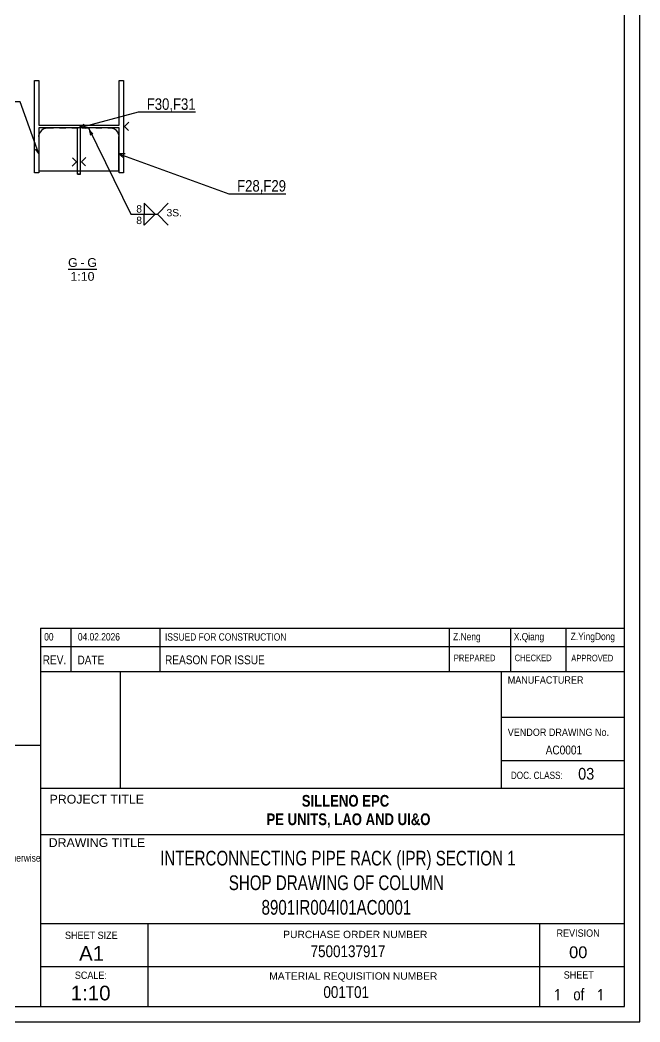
# Model space of a CAD drawing. Header units: millimetres. Extents: x -222 to 619, y -24 to 570.
# Drawn here: x 417.1 to 618.8, y -24.2 to 301.6 of the extents above; entities that cross this region are included whole.
import ezdxf

# ---------------------------------------------------------------- set-up
doc = ezdxf.new("R2010")
doc.units = ezdxf.units.MM
doc.linetypes.add('DXK_LINE_DOT2', pattern=[3.9198, 1.9599, -1.9599])
doc.layers.add('WELD_LABELS', color=5, linetype='Continuous')
doc.styles.add('Arial', font='ARIAL.TTF', dxfattribs={"height": 0.2})
doc.styles.add('Arial Bold', font='ARIALBD.TTF', dxfattribs={"height": 0.2})
doc.styles.add('Arial Narrow', font='ARIALN.TTF', dxfattribs={"height": 0.2})
doc.styles.add('segoeuil', font='', dxfattribs={"height": 0.2})
doc.styles.get('segoeuil').set_extended_font_data('segoeuil')

# ---------------------------------------------------------------- blocks, each defined once
blk = doc.blocks.new('Unknown-43704914-2219')
at = {"color": 5, "linetype": 'Continuous'}
for p, q in [((618.77, -24.17), (618.77, 569.83)), ((613.77, -19.17), (613.77, 564.83)), ((-217.23, -19.17), (613.77, -19.17)), ((-222.23, -24.17), (618.77, -24.17))]:
    blk.add_line(p, q, dxfattribs=at)
blk = doc.blocks.new('Unknown-43704914-16 - 5475')
at = {"color": 6, "linetype": 'Continuous'}
blk.add_line((432.77, 220.57), (442.13, 220.57), dxfattribs=at)
at = {"color": 0, "linetype": 'Continuous'}
blk.add_wipeout([(435.89, 221.32), (435.89, 224.32), (432.77, 224.32), (432.77, 221.32)], dxfattribs=at)
blk.add_wipeout([(438.12, 221.32), (438.12, 224.32), (436.79, 224.32), (436.79, 221.32)], dxfattribs=at)
blk.add_wipeout([(442.13, 221.32), (442.13, 224.32), (439.02, 224.32), (439.02, 221.32)], dxfattribs=at)
at = {"color": 6, "linetype": 'Continuous', "style": 'Arial'}
blk.add_text('-', height=2.87, dxfattribs=at).set_placement((436.79, 221.32))
at = {"color": 0, "linetype": 'Continuous'}
blk.add_wipeout([(441.34, 216.82), (441.34, 219.82), (433.56, 219.82), (433.56, 216.82)], dxfattribs=at)
at = {"color": 6, "linetype": 'Continuous', "style": 'Arial'}
for s, height, p in [('G', 2.87, (432.77, 221.32)), ('G', 2.87, (439.02, 221.32)), ('1:10', 2.865, (433.56, 216.82))]:
    blk.add_text(s, height=height, dxfattribs=at).set_placement(p)
blk = doc.blocks.new('Part-43704914-5485 - 5475')
at = {"color": 7, "linetype": 'DXK_LINE_DOT2'}
for p, q in [((435.81, 251.54), (435.81, 266.54)), ((436.81, 266.54), (435.81, 266.54)), ((436.81, 251.54), (436.81, 266.54)), ((436.81, 251.54), (435.81, 251.54))]:
    blk.add_line(p, q, dxfattribs=at)
at = {"color": 2, "linetype": 'Continuous'}
for p, q in [((435.81, 251.54), (435.81, 266.54)), ((436.81, 266.54), (435.81, 266.54)), ((436.81, 251.54), (436.81, 266.54)), ((435.51, 255.54), (434.11, 254.14)), ((435.51, 255.54), (434.21, 256.84)), ((437.11, 255.54), (438.51, 256.94)), ((437.11, 255.54), (438.41, 254.24)), ((435.81, 251.54), (436.81, 251.54))]:
    blk.add_line(p, q, dxfattribs=at)
blk = doc.blocks.new('Part-43704914-5488 - 5475')
at = {"color": 2, "linetype": 'Continuous'}
for p, q in [((423.31, 263.74), (423.41, 264.46)), ((425.39, 266.44), (426.11, 266.54)), ((446.51, 266.54), (447.24, 266.44)), ((449.22, 264.46), (449.31, 263.74)), ((423.31, 263.74), (423.31, 252.54)), ((449.31, 252.54), (449.31, 263.74)), ((423.31, 252.54), (435.81, 252.54)), ((436.81, 252.54), (449.31, 252.54))]:
    blk.add_line(p, q, dxfattribs=at)
at = {"color": 7, "linetype": 'DXK_LINE_DOT2'}
for p, q in [((426.11, 266.54), (446.51, 266.54)), ((435.81, 252.54), (436.81, 252.54))]:
    blk.add_line(p, q, dxfattribs=at)
at = {"color": 2, "linetype": 'Continuous'}
for centre, start, end in [((426.11, 263.74), 105, 165), ((446.51, 263.74), 15, 75)]:
    blk.add_arc(centre, 2.8, start, end, dxfattribs=at)
blk = doc.blocks.new('Part-43704914-5494 - 5475')
at = {"color": 2, "linetype": 'Continuous'}
for p, q in [((421.81, 251.96), (421.81, 281.96)), ((421.81, 281.96), (423.21, 281.96)), ((423.21, 281.96), (423.21, 267.39)), ((449.41, 267.39), (449.41, 281.96)), ((449.41, 281.96), (450.81, 281.96)), ((450.81, 281.96), (450.81, 251.96)), ((423.21, 267.39), (449.41, 267.39)), ((451.11, 266.96), (452.51, 268.36)), ((449.41, 266.54), (423.21, 266.54)), ((423.21, 266.54), (423.21, 251.96)), ((449.41, 251.96), (449.41, 266.54)), ((451.11, 266.96), (452.41, 265.66)), ((423.21, 251.96), (421.81, 251.96)), ((450.81, 251.96), (449.41, 251.96))]:
    blk.add_line(p, q, dxfattribs=at)
blk = doc.blocks.new('0_TCM_4503_AIVD_AD_REVISION_BLOCK-43704914-58350')
at = {"color": 7, "linetype": 'Continuous'}
for p, q in [((423.77, 103.91), (613.77, 103.91)), ((423.77, 103.91), (423.77, 97.91)), ((433.77, 97.91), (433.77, 103.91)), ((462.77, 97.91), (462.77, 103.91)), ((556.78, 97.9), (556.78, 103.9)), ((576.77, 97.91), (576.77, 103.91)), ((594.77, 97.91), (594.77, 103.91)), ((423.77, 97.91), (613.77, 97.91)), ((423.77, 97.87), (613.77, 97.87)), ((423.77, 97.87), (423.77, 89.83)), ((433.77, 89.87), (433.77, 97.87)), ((462.77, 89.87), (462.77, 97.87)), ((556.78, 89.86), (556.78, 97.86)), ((576.76, 89.87), (576.76, 97.87)), ((594.77, 89.87), (594.77, 97.87)), ((423.77, 89.84), (613.77, 89.84))]:
    blk.add_line(p, q, dxfattribs=at)
at = {"color": 7, "style": 'Arial Narrow'}
for s, height, p in [('00', 2.386, (425, 99.87)), ('04.02.2026', 2.386, (435.96, 99.87)), ('ISSUED FOR CONSTRUCTION', 2.3861, (464.29, 99.83)), ('Z.Neng', 2.386, (557.99, 99.95)), ('X.Qiang', 2.386, (577.73, 99.94))]:
    blk.add_text(s, height=height, dxfattribs=at).set_placement(p)
at = {"color": 7, "linetype": 'Continuous', "style": 'Arial Narrow'}
for s, height, p in [('Z.YingDong', 2.386, (596.23, 99.98)), ('REV.', 2.863, (424.52, 92.16)), ('DATE', 2.863, (435.81, 92.1)), ('REASON FOR ISSUE', 2.8633, (464.3, 92.14)), ('PREPARED', 2.147, (558.23, 93.12)), ('CHECKED', 2.147, (578.02, 93.14)), ('APPROVED', 2.147, (596.43, 93.06))]:
    blk.add_text(s, height=height, dxfattribs=at).set_placement(p)
blk = doc.blocks.new('0_TCM_4503_AIVD_AD_TITLE_BLOCK-43704914-58348')
at = {"color": 4, "linetype": 'Continuous'}
for q in [(423.77, -19.17), (613.77, 89.83)]:
    blk.add_line((423.77, 89.83), q, dxfattribs=at)
at = {"color": 7, "linetype": 'Continuous'}
for p, q in [((449.77, 51.83), (449.77, 89.83)), ((573.77, 51.83), (573.77, 89.83)), ((613.77, -19.17), (613.77, 89.83)), ((613.77, 74.83), (573.77, 74.83)), ((573.77, 60.83), (613.77, 60.83)), ((423.77, 51.83), (613.77, 51.83)), ((423.77, 36.83), (613.77, 36.83)), ((423.77, 7.83), (613.77, 7.83)), ((458.77, -19.17), (458.77, 7.83)), ((586.17, -19.17), (586.17, 7.83)), ((423.77, -6.17), (613.77, -6.17)), ((423.77, -19.17), (613.77, -19.17))]:
    blk.add_line(p, q, dxfattribs=at)
for s, height, style, width, p in [('MANUFACTURER', 2.3877, 'Arial', 0.88, (575.77, 85.83)), ('VENDOR DRAWING No.', 2.3877, 'Arial', 0.88, (575.77, 68.83)), ('DOC. CLASS:', 2.3877, 'Arial', 0.8, (576.77, 54.83)), ('SILLENO EPC', 3.8177, 'Arial Bold', 0.8, (508.77, 45.83)), ('PE UNITS, LAO AND UI&O', 3.8177, 'Arial Bold', 0.8, (497.3, 39.83)), ('SHEET SIZE', 2.388, 'Arial', 0.88, (431.77, 2.83)), ('REVISION', 2.388, 'Arial', 0.88, (591.64, 3.54)), ('SCALE:', 2.388, 'Arial', 0.88, (434.97, -10.17)), ('SHEET', 2.388, 'Arial', 0.88, (593.97, -10.07)), ('1', 3.73, 'segoeuil', 0.88, (590.77, -17.17)), ('of', 3.82, 'Arial', 0.8, (597.1, -17.13)), ('1', 3.73, 'segoeuil', 0.88, (604.77, -17.17))]:
    blk.add_text(s, height=height, dxfattribs=dict(at, style=style, width=width)).set_placement(p)
at = {"color": 3, "linetype": 'Continuous', "style": 'Arial Narrow'}
blk.add_text('AC0001', height=2.863, dxfattribs=at).set_placement((588.1, 62.83))
at = {"color": 1, "linetype": 'Continuous', "style": 'Arial', "width": 0.88}
blk.add_text('03', height=3.82, dxfattribs=at).set_placement((598.67, 54.62))
at = {"color": 7, "linetype": 'Continuous', "style": 'Arial'}
for s, height, p in [('PROJECT TITLE', 2.8652, (426.77, 46.83)), ('DRAWING TITLE', 2.8652, (426.48, 32.72)), ('PURCHASE ORDER NUMBER', 2.3877, (502.74, 3.1)), ('A1', 4.775, (436.34, -4.27)), ('00', 3.82, (595.72, -3.4)), ('MATERIAL REQUISITION NUMBER', 2.3877, (498.2, -10.42))]:
    blk.add_text(s, height=height, dxfattribs=at).set_placement(p)
at = {"color": 2, "style": 'Arial Narrow', "width": 0.9}
blk.add_text('INTERCONNECTING PIPE RACK (IPR) SECTION 1', height=4.7721, dxfattribs=at).set_placement((462.71, 26.72))
at = {"color": 2, "linetype": 'Continuous', "style": 'Arial Narrow', "width": 0.9}
for s, p in [('SHOP DRAWING OF COLUMN', (485.04, 18.72)), ('8901IR004I01AC0001', (495.69, 10.72))]:
    blk.add_text(s, height=4.7721, dxfattribs=at).set_placement(p)
at = {"color": 3, "style": 'Arial Narrow'}
for s, p in [('7500137917', (511.65, -3.09)), ('001T01', (515.81, -16.35))]:
    blk.add_text(s, height=3.818, dxfattribs=at).set_placement(p)
at = {"color": 7, "style": 'Arial'}
blk.add_text('1:10', height=4.775, dxfattribs=at).set_placement((433.6, -17.15))
blk = doc.blocks.new('0_TCM_4503_AIVD_AD_NOTE_BLOCK-43704914-58349')
at = {"color": 4, "linetype": 'Continuous'}
blk.add_line((308.77, 65.83), (423.77, 65.83), dxfattribs=at)
at = {"color": 7, "linetype": 'Continuous', "style": 'Arial Narrow'}
blk.add_text('3. Where required, masking area shall be provided on contact surface sides. Unless otherwise', height=2.3861, dxfattribs=at).set_placement((310.02, 27.96))
blk = doc.blocks.new('WeldMark-43704914-10383 - 5475')
at = {"linetype": 'Continuous'}
blk.add_hatch(color=3, dxfattribs=at).paths.add_polyline_path([(439.92, 264.02), (439.37, 266.54), (441.04, 264.57)])
at = {"color": 3, "linetype": 'Continuous'}
for q in [(465.37, 242.08), (465.37, 234.94)]:
    blk.add_line((461.8, 238.51), q, dxfattribs=at)
at = {"color": 0}
blk.add_wipeout([(457, 238.81), (457, 241.71), (454.75, 241.71), (454.75, 238.81)], dxfattribs=at)
at = {"color": 3, "linetype": 'Continuous'}
for p, q in [((461.09, 238.51), (457.51, 242.08)), ((457.51, 242.08), (457.51, 238.51)), ((457.51, 238.51), (461.09, 238.51))]:
    blk.add_line(p, q, dxfattribs=at)
at = {"color": 0, "linetype": 'Continuous'}
blk.add_wipeout([(469.8, 237.76), (469.8, 240.26), (464.8, 240.26), (464.8, 237.76)], dxfattribs=at)
at = {"color": 3, "linetype": 'Continuous', "style": 'Arial'}
blk.add_text('3S.', height=2.388, dxfattribs=at).set_placement((464.8, 237.76))
at = {"color": 0, "linetype": 'Continuous'}
blk.add_wipeout([(457, 235.06), (457, 237.96), (454.75, 237.96), (454.75, 235.06)], dxfattribs=at)
at = {"color": 3, "linetype": 'Continuous'}
for p, q in [((439.37, 266.54), (453.2, 238.51)), ((453.2, 238.51), (461.8, 238.51)), ((457.51, 238.51), (461.09, 238.51)), ((461.09, 238.51), (457.51, 234.94)), ((457.51, 234.94), (457.51, 238.51))]:
    blk.add_line(p, q, dxfattribs=at)
at = {"color": 3, "style": 'Arial'}
blk.add_text('8', height=2.39, dxfattribs=at).set_placement((454.95, 239.01))
at = {"color": 3, "linetype": 'Continuous', "style": 'Arial'}
blk.add_text('8', height=2.39, dxfattribs=at).set_placement((454.95, 235.26))

msp = doc.modelspace()

# ---------------------------------------------------------------- linework, layer by layer
at = {"layer": 'WELD_LABELS', "color": 5}
for p, q in [((417.16, 275.05), (398.53, 275.05)), ((423.31, 258.14), (417.16, 275.05)), ((455.63, 271.72), (474.25, 271.72)), ((422.03, 259.67), (423.31, 258.14)), ((423.31, 260.14), (423.31, 258.14)), ((485.02, 245.14), (503.64, 245.14))]:
    msp.add_line(p, q, dxfattribs=at)

# ---------------------------------------------------------------- block references
for name in ['Unknown-43704914-2219', 'Part-43704914-5494 - 5475', 'Part-43704914-5488 - 5475', 'Part-43704914-5485 - 5475', '0_TCM_4503_AIVD_AD_REVISION_BLOCK-43704914-58350', '0_TCM_4503_AIVD_AD_TITLE_BLOCK-43704914-58348', '0_TCM_4503_AIVD_AD_NOTE_BLOCK-43704914-58349']:
    msp.add_blockref(name, (0, 0))

# ---------------------------------------------------------------- texts
at = {"layer": 'WELD_LABELS', "color": 5, "lineweight": 30, "char_height": 3.725, "attachment_point": 9, "style": 'Arial Narrow'}
for s, insert in [('F30,F31', (474.25, 271.72)), ('F28,F29', (503.64, 245.14))]:
    msp.add_mtext(s, dxfattribs=dict(at, insert=insert))

# ---------------------------------------------------------------- next in the draw order: block references
for name in ['WeldMark-43704914-10383 - 5475', 'Unknown-43704914-16 - 5475']:
    msp.add_blockref(name, (0, 0))

# ---------------------------------------------------------------- next in the draw order: linework, layer by layer
at = {"layer": 'WELD_LABELS', "color": 5}
for p, q in [((436.31, 266.54), (455.63, 271.72)), ((437.95, 267.69), (436.31, 266.54)), ((438.3, 266.36), (436.31, 266.54)), ((451.31, 258.14), (449.31, 258.14)), ((450.84, 256.85), (449.31, 258.14)), ((449.31, 258.14), (485.02, 245.14))]:
    msp.add_line(p, q, dxfattribs=at)

doc.saveas('drawing.dxf')
